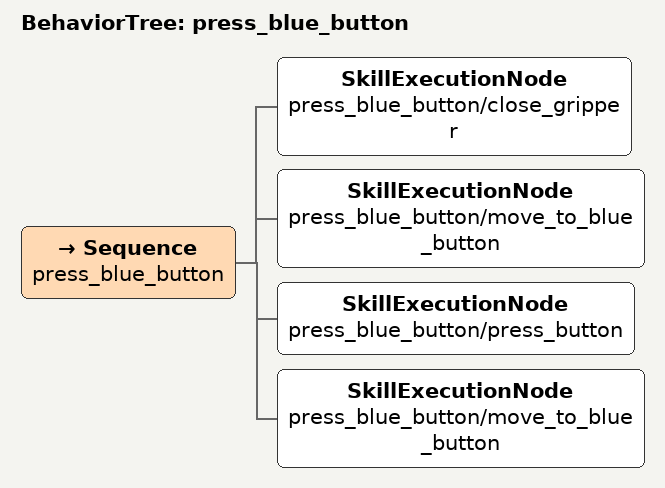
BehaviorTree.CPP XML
<?xml version="1.0"?>
<root BTCPP_format="4">
  <BehaviorTree ID="press_blue_button">
    <Sequence name="press_blue_button">
      <SkillExecutionNode    name="press_blue_button/close_gripper"/>
      <SkillExecutionNode    name="press_blue_button/move_to_blue_button"/>
      <SkillExecutionNode    name="press_blue_button/press_button"/>
      <SkillExecutionNode    name="press_blue_button/move_to_blue_button"/>
    </Sequence>
  </BehaviorTree>
</root>
